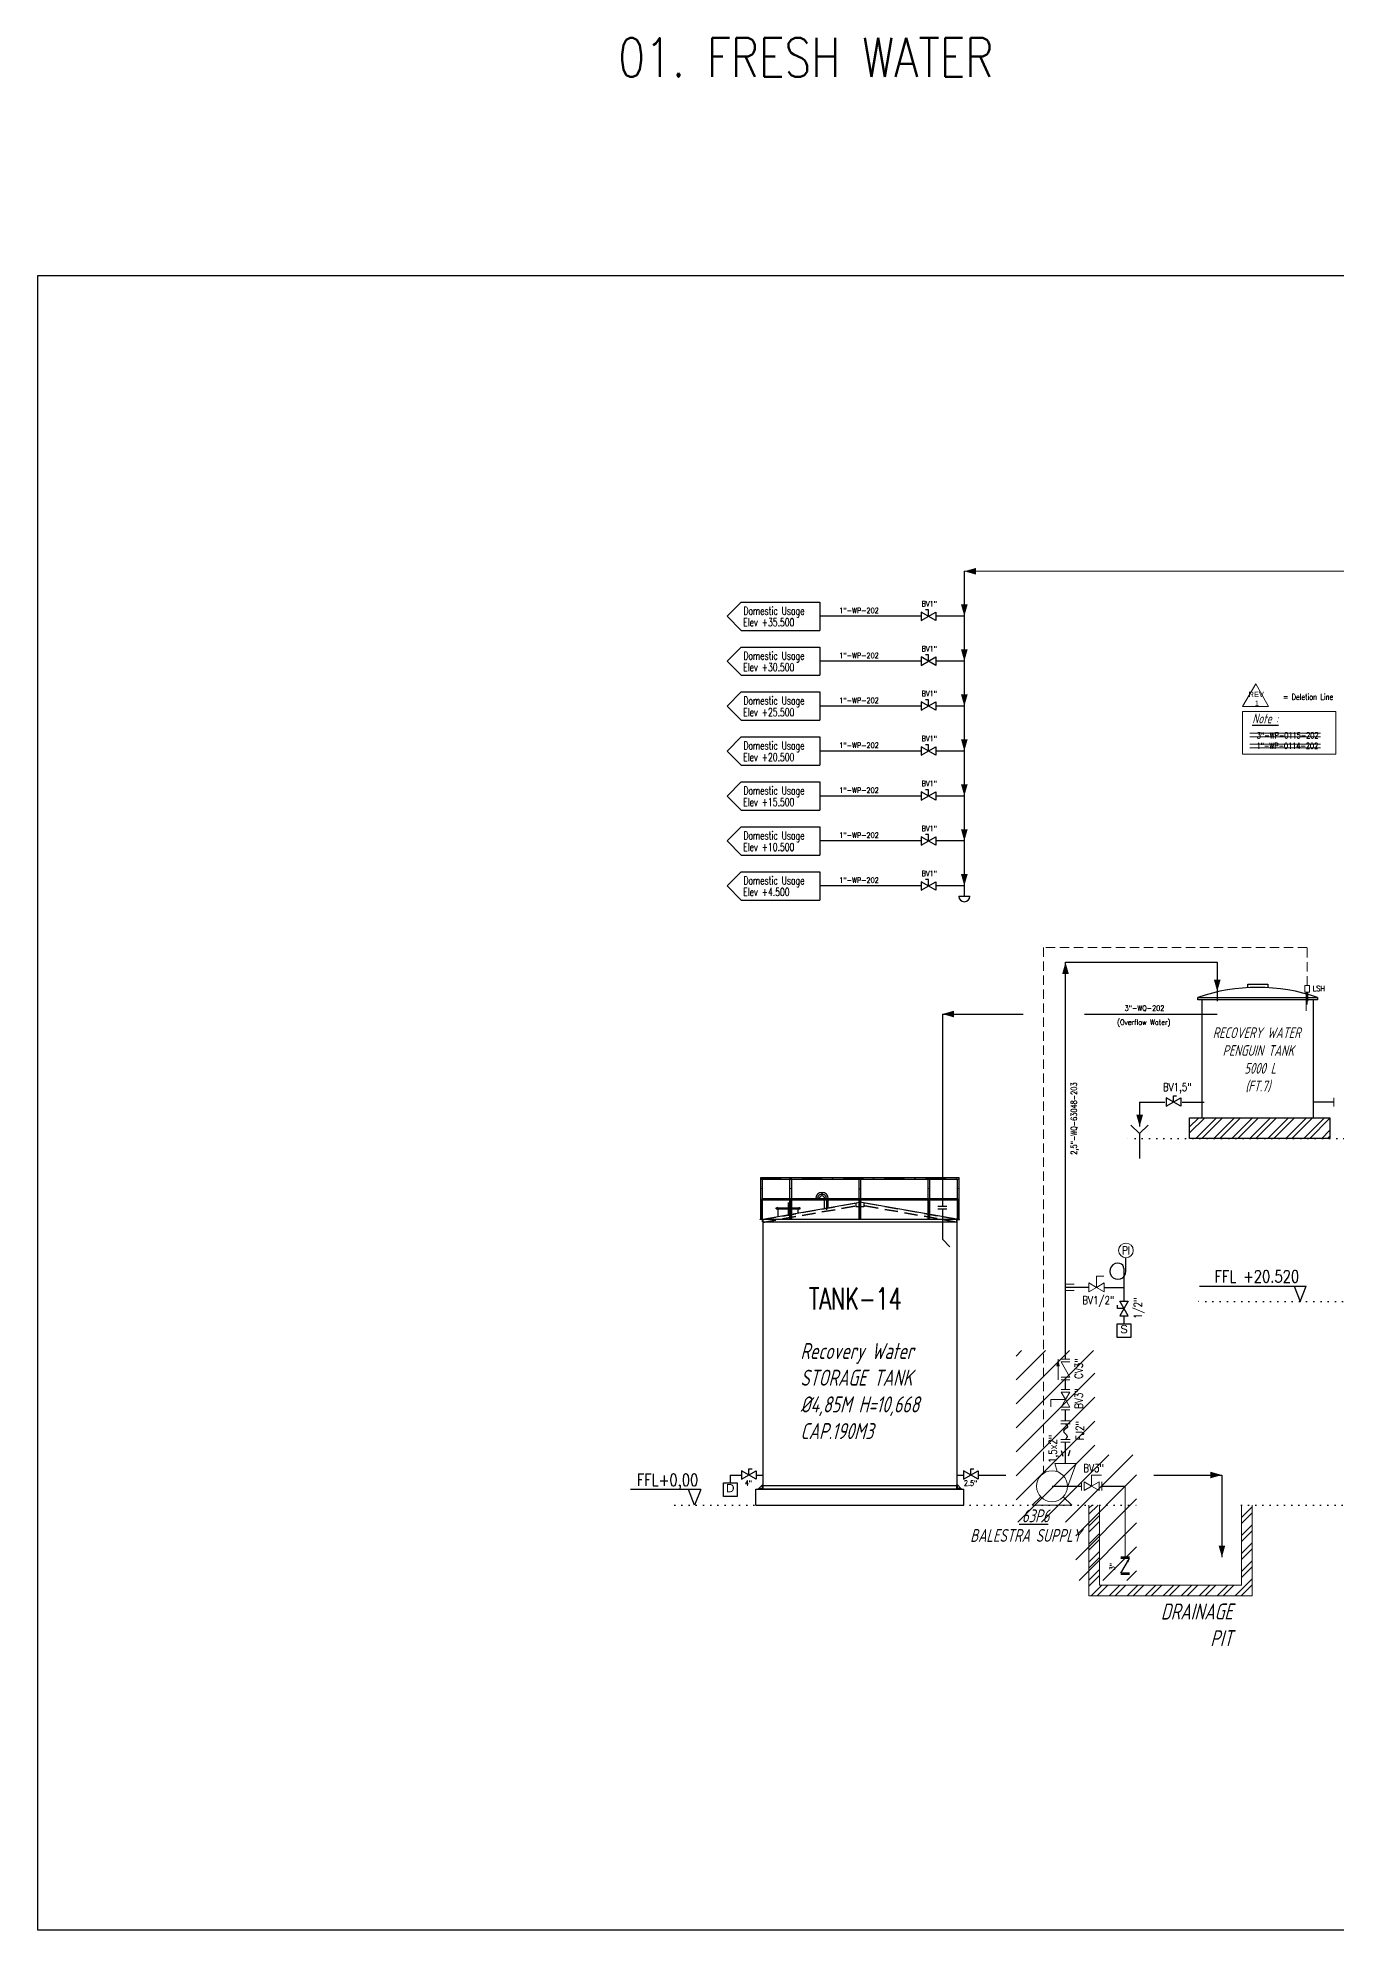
# Model space of a CAD drawing. Extents: x -29512 to 147477, y -5232 to 39709.
# Drawn here: x 137776.2 to 138019.5, y 8607.6 to 8962.2 of the extents above; entities that cross this region are included whole.
import ezdxf
from ezdxf.enums import TextEntityAlignment as Align

# ---------------------------------------------------------------- set-up
doc = ezdxf.new("R2010")
doc.units = 0
for name, pattern in [('CENTER', [2, 1.25, -0.25, 0.25, -0.25]), ('DASHDOT', [25.4, 12.7, -6.35, 0, -6.35]), ('DOTTED', [0.25, 0, -0.25]), ('HIDDEN', [0.375, 0.25, -0.125])]:
    doc.linetypes.add(name, pattern=pattern)
doc.layers.get('0').update_dxf_attribs({"linetype": 'CONTINUOUS'})
doc.layers.get('DEFPOINTS').update_dxf_attribs({"linetype": 'CONTINUOUS'})
for name, color, linetype in [('10', 7, 'CONTINUOUS'), ('DIMENSION', 3, 'CONTINUOUS'), ('HATCH', 4, 'CONTINUOUS'), ('NUVOLA', 6, 'CONTINUOUS'), ('PIPA', 6, 'CONTINUOUS'), ('RED', 1, 'CONTINUOUS'), ('S', 7, 'CONTINUOUS')]:
    doc.layers.add(name, color=color, linetype=linetype)
doc.layers.add('FITTING', color=7, linetype='CONTINUOUS', lineweight=13)
doc.layers.add('TAG', color=140, linetype='CONTINUOUS', lineweight=13)
doc.styles.add('A3', font='arial.ttf', dxfattribs={"height": 0.3})
doc.styles.add('C4', font='COMPLEX', dxfattribs={"height": 0.4})
doc.styles.add('ROMANS', font='romans')
doc.styles.add('Romans100', font='romans.shx', dxfattribs={"width": 0.8, "height": 200})
doc.styles.add('S', font='ITALIC', dxfattribs={"height": 6})
doc.styles.add('S25', font='SIMPLEX', dxfattribs={"width": 0.8, "height": 0.25})
doc.styles.add('S3', font='SIMPLEX', dxfattribs={"width": 0.9, "height": 0.3})
doc.styles.add('S35S', font='SIMPLEX', dxfattribs={"width": 0.5, "height": 0.35})
doc.styles.add('S3S', font='SIMPLEX', dxfattribs={"width": 0.7, "height": 0.3})
doc.styles.add('STYLE4', font='isocp.shx', dxfattribs={"width": 0.8, "oblique": 15, "height": 2})

# ---------------------------------------------------------------- blocks, each defined once
blk = doc.blocks.new('LOSAN', base_point=(47, 38))
for p, q in [((47, 38.7), (50.9, 38.7)), ((47, 37.3), (50.9, 37.3))]:
    blk.add_line(p, q)
at = {"layer": 'S'}
for tag, p, height, style, width in [('3', (47.1, 38.1), 0.35, 'S35S', 0.5), ('4', (47.1, 37.5), 0.35, 'S35S', 0.5), ('2', (47.1, 37.5), 0.3, 'S3', 0.9), ('1', (47.1, 38.1), 0.3, 'S3', 0.9)]:
    blk.add_attdef(tag, p, '', height=height, dxfattribs=dict(at, style=style, width=width))
blk = doc.blocks.new('PUMP')
at = {"layer": 'FITTING'}
for points in [[(298, -21), (468, 438), (53, 438), (101, 282)], [(-217, -206), (-383, -365), (383, -365), (217, -206)]]:
    blk.add_lwpolyline(points, dxfattribs=at)
blk.add_circle((0, 0), 299, dxfattribs=at)
blk = doc.blocks.new('PRESA', base_point=(1.75, 0.1))
for p, q in [((1.5, 0.1), (1.5, 0.6)), ((1.5, 0.6), (2, 0.6)), ((2, 0.1), (1.5, 0.1)), ((2, 0.6), (2, 0.1))]:
    blk.add_line(p, q)
at = {"style": 'S', "width": 1.2}
blk.add_attdef('1', text='', height=0.3, dxfattribs=at).set_placement((1.75, 0.2), align=Align.CENTER)

msp = doc.modelspace()

# ---------------------------------------------------------------- hatches: boundary and pattern name
at = {"layer": 'FITTING', "linetype": 'ByBlock', "lineweight": 5, "ltscale": 0.5}
h = msp.add_hatch(dxfattribs=at)
h.set_pattern_fill('ANSI32', color=252, scale=0.25, style=0)
h.set_pattern_definition([(45, (-3192.168, -369.1406), (-1.683798023, 1.683798023), []), (45, (-3191.0454, -369.1406), (-1.683798023, 1.683798023), [])])
h.paths.add_polyline_path([(138018.3025, 8755.9441), (137991.9934, 8755.9441), (137991.9934, 8759.8377), (138018.3025, 8759.8377)])
at = {"layer": 'FITTING', "linetype": 'ByBlock', "lineweight": 0, "ltscale": 0.5}
h = msp.add_hatch(dxfattribs=at)
h.set_pattern_fill('ANSI31', color=252, style=0)
h.set_pattern_definition([(45, (-408.133, 0), (-2.24506403, 2.24506403), [])])
h.paths.add_polyline_path([(137959.4847, 8716.223), (137959.4847, 8684.0546), (137970.6793, 8684.0546), (137970.6793, 8673.095), (137982.0848, 8673.095), (137982.0848, 8696.6656), (137974.2298, 8696.6656), (137974.2298, 8716.223)])
at = {"layer": 'FITTING', "linetype": 'ByBlock', "lineweight": 5, "ltscale": 0.5}
h = msp.add_hatch(dxfattribs=at)
h.set_pattern_fill('ANSI32', color=252, scale=0.25, style=0)
h.set_pattern_definition([(45, (-3150.1367, -325.8776), (-1.683798023, 1.683798023), []), (45, (-3149.0142, -325.8776), (-1.683798023, 1.683798023), [])])
h.paths.add_polyline_path([(138003.7182, 8670.2218), (138003.7182, 8687.2218), (138001.7182, 8687.2218), (138001.7182, 8672.2218), (137975.1614, 8672.2218), (137975.1614, 8687.2218), (137973.1614, 8687.2218), (137973.1614, 8670.2218)])

# ---------------------------------------------------------------- linework, layer by layer
at = {"color": 3}
for p, q in [((137949.7995, 8862.263), (137949.7995, 8801.3373)), ((137941.711, 8853.8381), (137922.7391, 8853.8381)), ((137949.7995, 8853.8381), (137944.4649, 8853.8381)), ((137941.711, 8845.4133), (137922.7391, 8845.4133)), ((137949.7995, 8845.4133), (137944.4649, 8845.4133)), ((137941.711, 8836.9885), (137922.7391, 8836.9885)), ((137949.7995, 8836.9885), (137944.4649, 8836.9885)), ((137941.711, 8828.5636), (137922.7391, 8828.5636)), ((137949.7995, 8828.5636), (137944.4649, 8828.5636)), ((137941.711, 8820.1388), (137922.7391, 8820.1388)), ((137949.7995, 8820.1388), (137944.4649, 8820.1388)), ((137941.711, 8811.7139), (137922.7391, 8811.7139)), ((137949.7995, 8811.7139), (137944.4649, 8811.7139)), ((137941.711, 8803.2891), (137922.7391, 8803.2891)), ((137949.7995, 8803.2891), (137944.4649, 8803.2891))]:
    msp.add_line(p, q, dxfattribs=at)
for p, q in [((137907.9841, 8856.4864), (137905.3649, 8853.8381)), ((137905.3649, 8853.8381), (137907.9841, 8851.1898)), ((137941.711, 8853.0513), (137944.4649, 8854.6249)), ((137944.4649, 8853.0513), (137941.711, 8854.6249)), ((137941.711, 8854.6249), (137941.711, 8853.0513)), ((137943.0879, 8855.0183), (137942.4978, 8855.0183)), ((137943.0879, 8853.8381), (137943.0879, 8855.0183)), ((137944.4649, 8854.6249), (137944.4649, 8853.0513)), ((137907.9841, 8848.0616), (137905.3649, 8845.4133)), ((137941.711, 8846.2001), (137941.711, 8844.6265)), ((137944.4649, 8844.6265), (137941.711, 8846.2001)), ((137941.711, 8844.6265), (137944.4649, 8846.2001)), ((137943.0879, 8846.5935), (137942.4978, 8846.5935)), ((137943.0879, 8845.4133), (137943.0879, 8846.5935)), ((137944.4649, 8846.2001), (137944.4649, 8844.6265)), ((137905.3649, 8845.4133), (137907.9841, 8842.765)), ((137907.9841, 8839.6368), (137905.3649, 8836.9885)), ((137905.3649, 8836.9885), (137907.9841, 8834.3401)), ((137941.711, 8837.7753), (137941.711, 8836.2016)), ((137944.4649, 8836.2016), (137941.711, 8837.7753)), ((137941.711, 8836.2016), (137944.4649, 8837.7753)), ((137943.0879, 8838.1687), (137942.4978, 8838.1687)), ((137943.0879, 8836.9885), (137943.0879, 8838.1687)), ((137944.4649, 8837.7753), (137944.4649, 8836.2016)), ((137907.9841, 8831.2119), (137905.3649, 8828.5636)), ((137905.3649, 8828.5636), (137907.9841, 8825.9153)), ((137941.711, 8829.3504), (137941.711, 8827.7768)), ((137944.4649, 8827.7768), (137941.711, 8829.3504)), ((137941.711, 8827.7768), (137944.4649, 8829.3504)), ((137943.0879, 8829.7438), (137942.4978, 8829.7438)), ((137943.0879, 8828.5636), (137943.0879, 8829.7438)), ((137944.4649, 8829.3504), (137944.4649, 8827.7768)), ((137907.9841, 8822.7871), (137905.3649, 8820.1388)), ((137943.0879, 8821.319), (137942.4978, 8821.319)), ((137943.0879, 8820.1388), (137943.0879, 8821.319)), ((137905.3649, 8820.1388), (137907.9841, 8817.4905)), ((137941.711, 8820.9256), (137941.711, 8819.352)), ((137944.4649, 8819.352), (137941.711, 8820.9256)), ((137941.711, 8819.352), (137944.4649, 8820.9256)), ((137944.4649, 8820.9256), (137944.4649, 8819.352)), ((137907.9841, 8814.3623), (137905.3649, 8811.7139)), ((137905.3649, 8811.7139), (137907.9841, 8809.0656)), ((137941.711, 8812.5008), (137941.711, 8810.9271)), ((137944.4649, 8810.9271), (137941.711, 8812.5008)), ((137941.711, 8810.9271), (137944.4649, 8812.5008)), ((137943.0879, 8812.8942), (137942.4978, 8812.8942)), ((137943.0879, 8811.7139), (137943.0879, 8812.8942)), ((137944.4649, 8812.5008), (137944.4649, 8810.9271)), ((137907.9841, 8805.9374), (137905.3649, 8803.2891)), ((137941.711, 8804.0759), (137941.711, 8802.5023)), ((137944.4649, 8802.5023), (137941.711, 8804.0759)), ((137941.711, 8802.5023), (137944.4649, 8804.0759)), ((137943.0879, 8804.4693), (137942.4978, 8804.4693)), ((137943.0879, 8803.2891), (137943.0879, 8804.4693)), ((137944.4649, 8804.0759), (137944.4649, 8802.5023)), ((137905.3649, 8803.2891), (137907.9841, 8800.6408)), ((137987.6159, 8763.5452), (137987.6159, 8761.9716)), ((137990.3698, 8761.9716), (137987.6159, 8763.5452)), ((137987.6159, 8761.9716), (137990.3698, 8763.5452)), ((137988.9928, 8763.9387), (137989.583, 8763.9387)), ((137988.9928, 8762.7584), (137988.9928, 8763.9387)), ((137990.3698, 8763.5452), (137990.3698, 8761.9716)), ((137978.5271, 8724.1045), (137978.5271, 8724.6946)), ((137979.7073, 8724.1045), (137978.5271, 8724.1045)), ((137978.9205, 8725.4814), (137980.4941, 8725.4814)), ((137980.4941, 8725.4814), (137978.9205, 8722.7276)), ((137980.4941, 8722.7276), (137978.9205, 8725.4814)), ((137978.9205, 8722.7276), (137980.4941, 8722.7276)), ((137908.0573, 8693.653), (137908.0573, 8692.0794)), ((137910.8111, 8692.0794), (137908.0573, 8693.653)), ((137908.0573, 8692.0794), (137910.8111, 8693.653)), ((137909.4342, 8694.0464), (137910.0243, 8694.0464)), ((137909.4342, 8692.8662), (137909.4342, 8694.0464)), ((137910.8111, 8693.653), (137910.8111, 8692.0794)), ((137949.6429, 8693.653), (137949.6429, 8692.0794)), ((137952.3967, 8692.0794), (137949.6429, 8693.653)), ((137949.6429, 8692.0794), (137952.3967, 8693.653)), ((137951.0198, 8694.0464), (137951.6099, 8694.0464)), ((137951.0198, 8692.8662), (137951.0198, 8694.0464)), ((137952.3967, 8693.653), (137952.3967, 8692.0794)), ((137905.9284, 8692.8662), (137908.0573, 8692.8662)), ((137905.9284, 8692.8662), (137905.9284, 8691.4091)), ((137910.8111, 8692.8662), (137912.0395, 8692.8662))]:
    msp.add_line(p, q)
at = {"color": 1, "lineweight": 20}
for p, q in [((138004.4241, 8841.1691), (138001.9311, 8836.9149)), ((138004.4241, 8841.1691), (138006.8328, 8836.9149)), ((138001.9311, 8836.9149), (138006.8328, 8836.9149))]:
    msp.add_line(p, q, dxfattribs=at)
at = {"color": 1, "lineweight": 5}
for p, q in [((138013.8383, 8783.3705), (138013.8383, 8779.8718)), ((138014.0229, 8783.3705), (138014.0229, 8781.0775)), ((138014.1989, 8783.3705), (138014.1989, 8781.6621))]:
    msp.add_line(p, q, dxfattribs=at)
at = {"color": 7}
for p, q in [((137946.5037, 8743.216), (137944.8551, 8743.216)), ((137946.5037, 8742.7213), (137944.8551, 8742.7213))]:
    msp.add_line(p, q, dxfattribs=at)
at = {"color": 7, "lineweight": 20}
for p, q in [((137974.582, 8728.0411), (137974.582, 8730.1109)), ((137975.9129, 8730.1109), (137974.582, 8730.1109)), ((137968.7577, 8706.993), (137966.0269, 8706.993)), ((137966.0269, 8705.662), (137966.0269, 8706.993)), ((137975.4994, 8692.8334), (137973.6546, 8692.8334)), ((137973.6546, 8690.7635), (137973.6546, 8692.8334))]:
    msp.add_line(p, q, dxfattribs=at)
at = {"color": 30, "lineweight": 20}
msp.add_line((137968.7577, 8714.5754), (137968.7577, 8714.5822), dxfattribs=at)
at = {"color": 1, "lineweight": 5}
msp.add_lwpolyline([(138014.5053, 8784.6294), (138013.6233, 8784.6294), (138013.6233, 8783.3705), (138014.5053, 8783.3705)], close=True, dxfattribs=at)
at = {"color": 7, "lineweight": 20}
msp.add_circle((137980.0892, 8734.9655), 1.3668, dxfattribs=at)
msp.add_spline([(137968.7577, 8702.4778), (137969.1525, 8701.9265), (137968.3909, 8701.1201), (137969.0575, 8700.1008), (137968.7577, 8699.5076)], degree=3)
at = {"layer": 'DIMENSION', "color": 0, "linetype": 'ByBlock', "ltscale": 0.5}
for p, q in [((137922.7391, 8856.4864), (137922.7391, 8851.1898)), ((137922.7391, 8848.0616), (137922.7391, 8842.765)), ((137922.7391, 8839.6368), (137922.7391, 8834.3401)), ((137922.7391, 8831.2119), (137922.7391, 8825.9153)), ((137922.7391, 8822.7871), (137922.7391, 8817.4905)), ((137922.7391, 8814.3623), (137922.7391, 8809.0656)), ((137922.7391, 8805.9374), (137922.7391, 8800.6408)), ((137948.7807, 8801.3373), (137950.8183, 8801.3373)), ((137979.7073, 8728.0411), (137979.7073, 8725.4814)), ((137979.7073, 8722.7276), (137979.7073, 8721.206)), ((137968.7577, 8702.9924), (137968.7577, 8704.7828))]:
    msp.add_line(p, q, dxfattribs=at)
at = {"layer": 'DIMENSION', "color": 4, "linetype": 'HIDDEN', "lineweight": 13, "ltscale": 7}
for p, q in [((137964.668, 8791.7264), (137964.668, 8693.2128)), ((138014.0643, 8791.7264), (137964.668, 8791.7264)), ((138014.0643, 8784.6294), (138014.0643, 8791.7264))]:
    msp.add_line(p, q, dxfattribs=at)
at = {"layer": 'DIMENSION', "color": 1, "linetype": 'ByBlock', "ltscale": 0.5}
for p, q in [((137968.7577, 8714.5822), (137968.7577, 8788.9745)), ((137968.7577, 8788.9745), (137997.1962, 8788.9745)), ((137997.1962, 8788.9745), (137997.1962, 8781.678)), ((137945.6794, 8779.2662), (137960.802, 8779.2662)), ((137945.6794, 8779.2662), (137945.6794, 8743.216)), ((137972.3242, 8779.2662), (137997.1962, 8779.2662)), ((137982.6567, 8762.7584), (137982.6567, 8758.1873)), ((137982.6567, 8762.7584), (137987.3855, 8762.7584)), ((137990.6002, 8762.7584), (137994.7291, 8762.7584)), ((138019.046, 8762.7584), (138015.2321, 8762.7584)), ((137982.6329, 8756.8561), (137982.6329, 8752.213)), ((137968.7577, 8708.9153), (137968.7577, 8710.7307)), ((137968.7577, 8702.9924), (137968.7577, 8705.0706)), ((137968.7577, 8695.0194), (137968.7577, 8698.9931)), ((137966.2301, 8690.7635), (137971.7322, 8690.7635)), ((137975.5769, 8690.7635), (137979.942, 8690.7635))]:
    msp.add_line(p, q, dxfattribs=at)
at = {"layer": 'DIMENSION', "color": 0, "linetype": 'DOTTED', "ltscale": 5}
for p, q in [((138232.8988, 8755.9441), (137980.4439, 8755.9441)), ((138066.5977, 8725.3646), (137993.4894, 8725.3646)), ((137895.5224, 8687.2218), (137983.0799, 8687.2218)), ((138001.7182, 8687.2218), (138160.5315, 8687.2218))]:
    msp.add_line(p, q, dxfattribs=at)
at = {"layer": 'DIMENSION', "color": 2}
for p, q in [((137911.6383, 8748.6446), (137948.8158, 8748.6446)), ((137911.6383, 8740.8221), (137911.6383, 8748.6446)), ((137911.6383, 8748.3221), (137948.8158, 8748.3221)), ((137911.9533, 8740.8221), (137911.9533, 8748.3221)), ((137917.1273, 8740.8221), (137917.1273, 8748.6446)), ((137917.4423, 8740.8221), (137917.4423, 8748.3221)), ((137930.0695, 8740.8221), (137930.0695, 8748.6446)), ((137930.3845, 8740.8221), (137930.3845, 8748.3221)), ((137943.0117, 8740.8221), (137943.0117, 8748.3221)), ((137943.3267, 8740.8221), (137943.3267, 8748.6446)), ((137948.5008, 8740.8221), (137948.5008, 8748.3221)), ((137948.8158, 8740.8221), (137948.8158, 8748.6446)), ((137911.9533, 8744.6771), (137948.5008, 8744.6771)), ((137911.9533, 8744.4671), (137948.5008, 8744.4671))]:
    msp.add_line(p, q, dxfattribs=at)
at = {"layer": 'DIMENSION', "color": 2, "linetype": 'DASHDOT', "ltscale": 0.3}
for p, q in [((137911.6383, 8748.506), (137948.8158, 8748.506)), ((137911.7958, 8740.8221), (137911.7958, 8748.3221)), ((137917.2848, 8740.8221), (137917.2848, 8748.3221)), ((137930.227, 8740.8221), (137930.227, 8748.6446)), ((137943.1692, 8740.8221), (137943.1692, 8748.3221)), ((137948.6583, 8740.8221), (137948.6583, 8748.3221)), ((137911.9533, 8744.5721), (137948.5008, 8744.5721))]:
    msp.add_line(p, q, dxfattribs=at)
at = {"layer": 'DIMENSION', "color": 7}
for p, q in [((137912.0395, 8740.8221), (137930.227, 8744.029)), ((137948.4145, 8740.8221), (137930.227, 8744.029)), ((137914.5346, 8742.7658), (137914.5346, 8742.9458)), ((137914.5346, 8742.9458), (137919.0346, 8742.9458)), ((137914.5346, 8742.8558), (137919.0346, 8742.8558)), ((137914.5346, 8742.7658), (137919.0346, 8742.7658)), ((137914.9096, 8741.3546), (137914.9096, 8742.7658)), ((137918.6596, 8742.0158), (137918.6596, 8742.7658)), ((137919.0346, 8742.7658), (137919.0346, 8742.9458)), ((137949.727, 8687.2218), (137949.727, 8690.2218)), ((137910.727, 8687.2218), (137949.727, 8687.2218))]:
    msp.add_line(p, q, dxfattribs=at)
at = {"layer": 'DIMENSION', "color": 7, "linetype": 'HIDDEN', "ltscale": 10}
for p, q in [((137912.0395, 8740.7611), (137929.477, 8743.8358)), ((137912.0395, 8740.2737), (137929.477, 8743.3484)), ((137912.0395, 8740.2128), (137929.477, 8743.2875)), ((137948.4145, 8740.7611), (137930.977, 8743.8358)), ((137948.4145, 8740.2737), (137930.977, 8743.3484)), ((137948.4145, 8740.2128), (137930.977, 8743.2875))]:
    msp.add_line(p, q, dxfattribs=at)
at = {"layer": 'DIMENSION', "color": 1, "linetype": 'CENTER', "ltscale": 2}
msp.add_line((137916.7846, 8743.9327), (137916.7846, 8741.0964), dxfattribs=at)
at = {"layer": 'DIMENSION', "color": 7, "linetype": 'ByBlock', "ltscale": 5}
for p, q in [((137922.6325, 8744.6833), (137921.9725, 8744.6833)), ((137923.1275, 8745.1783), (137923.1275, 8745.8383)), ((137923.6188, 8742.8902), (137923.6188, 8744.6833)), ((137923.9525, 8744.6833), (137923.6188, 8744.6833)), ((137923.6225, 8744.6833), (137924.2825, 8744.6833)), ((137924.2863, 8743.0079), (137924.2863, 8744.6833))]:
    msp.add_line(p, q, dxfattribs=at)
at = {"layer": 'DIMENSION', "color": 1, "linetype": 'CENTER', "ltscale": 10}
msp.add_line((137923.9525, 8744.6833), (137923.9525, 8742.5684), dxfattribs=at)
at = {"layer": 'DIMENSION', "color": 9, "linetype": 'CENTER', "ltscale": 10}
for p, q in [((137929.477, 8743.8968), (137929.477, 8743.1468)), ((137930.977, 8743.8968), (137930.977, 8743.1468)), ((137930.977, 8743.1468), (137929.477, 8743.1468))]:
    msp.add_line(p, q, dxfattribs=at)
at = {"layer": 'DIMENSION', "color": 6}
for p, q in [((137912.0395, 8740.8221), (137911.552, 8740.8221)), ((137911.552, 8740.7733), (137911.552, 8740.8221)), ((137911.552, 8740.7733), (137911.552, 8740.8221)), ((137911.9908, 8740.7733), (137911.552, 8740.7733)), ((137911.9908, 8740.3346), (137911.9908, 8740.7733)), ((137912.0395, 8740.3346), (137911.9908, 8740.3346)), ((137912.0395, 8740.3346), (137912.0395, 8740.8221)), ((137912.0395, 8740.3346), (137948.4145, 8740.3346)), ((137948.4145, 8740.8221), (137948.902, 8740.8221)), ((137948.4145, 8740.3346), (137948.4145, 8740.8221)), ((137948.4145, 8740.3346), (137948.4633, 8740.3346)), ((137948.4633, 8740.3346), (137948.4633, 8740.7733)), ((137948.4633, 8740.7733), (137948.902, 8740.7733)), ((137948.902, 8740.7733), (137948.902, 8740.8221)), ((137948.902, 8740.7733), (137948.902, 8740.8221)), ((137911.9645, 8691.0318), (137911.2895, 8690.3568)), ((137911.2895, 8690.2818), (137911.2895, 8690.3568)), ((137911.2895, 8690.3568), (137911.9645, 8690.3568)), ((137911.2895, 8690.2818), (137912.0395, 8690.2818)), ((137911.9645, 8691.0318), (137912.0395, 8691.0318)), ((137911.9645, 8690.3568), (137911.9645, 8691.0318)), ((137911.9645, 8691.0318), (137912.0395, 8691.0318)), ((137912.0395, 8690.2818), (137912.0395, 8691.0318)), ((137912.0395, 8690.8818), (137948.4145, 8690.8818)), ((137948.4145, 8690.2818), (137948.4145, 8691.0318)), ((137948.4895, 8691.0318), (137948.4145, 8691.0318)), ((137948.4895, 8691.0318), (137948.4145, 8691.0318)), ((137949.1645, 8690.2818), (137948.4145, 8690.2818)), ((137948.4895, 8690.3568), (137948.4895, 8691.0318)), ((137948.4895, 8691.0318), (137949.1645, 8690.3568)), ((137949.1645, 8690.3568), (137948.4895, 8690.3568)), ((137949.1645, 8690.2818), (137949.1645, 8690.3568))]:
    msp.add_line(p, q, dxfattribs=at)
at = {"layer": 'DIMENSION'}
for p, q in [((137912.0395, 8740.8221), (137912.0395, 8690.2818)), ((137912.0395, 8740.8221), (137948.4145, 8740.8221)), ((137948.4145, 8740.8221), (137948.4145, 8690.2818)), ((137910.727, 8690.2218), (137949.727, 8690.2218))]:
    msp.add_line(p, q, dxfattribs=at)
at = {"layer": 'DIMENSION', "color": 1}
for p, q in [((137914.7319, 8743.047), (137914.7319, 8742.6524)), ((137918.8373, 8743.047), (137918.8373, 8742.6524)), ((137960.0531, 8683.623), (137965.4999, 8683.623))]:
    msp.add_line(p, q, dxfattribs=at)
at = {"layer": 'DIMENSION', "color": 0, "linetype": 'Continuous', "ltscale": 0.5}
for p, q in [((137945.6794, 8742.7213), (137945.6794, 8737.0547)), ((137945.6794, 8737.0547), (137947.089, 8735.645))]:
    msp.add_line(p, q, dxfattribs=at)
at = {"layer": 'DIMENSION', "color": 6, "linetype": 'ByBlock', "ltscale": 0.5}
for p, q in [((137993.8763, 8728.2707), (138013.8679, 8728.2707)), ((138011.5949, 8728.2707), (138012.7314, 8725.3646)), ((138012.7314, 8725.3646), (138013.8679, 8728.2707)), ((137900.3958, 8690.128), (137887.2558, 8690.128)), ((137899.2593, 8687.2218), (137898.1228, 8690.128)), ((137900.3958, 8690.128), (137899.2593, 8687.2218)), ((137980.7288, 8677.4471), (137979.1552, 8677.4471)), ((137980.7288, 8674.2323), (137979.1552, 8674.2323))]:
    msp.add_line(p, q, dxfattribs=at)
at = {"layer": 'DIMENSION', "color": 7, "linetype": 'DASHDOT'}
msp.add_line((137910.727, 8687.2218), (137910.727, 8690.2218), dxfattribs=at)
at = {"layer": 'DIMENSION', "color": 3, "linetype": 'Continuous', "ltscale": 0.5}
for p, q in [((137948.4145, 8692.8662), (137949.6429, 8692.8662)), ((137952.3967, 8692.8662), (137957.5499, 8692.8662)), ((137985.3069, 8692.8662), (137998.077, 8692.8662)), ((137998.077, 8692.8662), (137998.077, 8677.4471))]:
    msp.add_line(p, q, dxfattribs=at)
at = {"layer": 'DIMENSION', "color": 6, "linetype": 'ByBlock', "ltscale": 0.5}
msp.add_lwpolyline([(138331.6955, 8607.5529), (137776.1705, 8607.5529), (137776.1705, 8917.7329), (138331.6955, 8917.7329)], close=True, dxfattribs=at)
at = {"layer": 'DIMENSION', "color": 30, "linetype": 'ByBlock', "ltscale": 0.5}
for points in [[(137993.553, 8782.3959), (138016.0162, 8782.3959), (138016.0162, 8781.936), (137993.553, 8781.936)], [(138015.2321, 8781.936), (137994.3371, 8781.936), (137994.3371, 8759.8377), (138015.2321, 8759.8377)]]:
    msp.add_lwpolyline(points, close=True, dxfattribs=at)
msp.add_lwpolyline([(138002.9031, 8784.2005), (138002.9031, 8784.8915), (138006.6661, 8784.8915), (138006.6661, 8784.2005)], dxfattribs=at)
at = {"layer": 'DIMENSION', "color": 1, "linetype": 'ByBlock', "ltscale": 0.5, "flags": 128}
msp.add_lwpolyline([(137981.0244, 8758.4646), (137982.6329, 8756.8561), (137984.2414, 8758.4646)], dxfattribs=at)
at = {"layer": 'DIMENSION', "color": 0, "linetype": 'ByBlock', "ltscale": 0.5}
msp.add_lwpolyline([(138018.3025, 8755.9441), (137991.9934, 8755.9441), (137991.9934, 8759.8377), (138018.3025, 8759.8377)], close=True, dxfattribs=at)
at = {"layer": 'DIMENSION', "color": 7}
msp.add_lwpolyline([(137911.102, 8690.2218), (137911.102, 8690.2818), (137949.352, 8690.2818), (137949.352, 8690.2218)], close=True, dxfattribs=at)
at = {"layer": 'DIMENSION', "color": 0, "linetype": 'ByBlock', "ltscale": 0.5}
msp.add_arc((137949.7995, 8801.3373), 1.0188, 180, 0, dxfattribs=at)
at = {"layer": 'DIMENSION', "color": 30, "linetype": 'ByBlock', "ltscale": 0.5}
msp.add_arc((138004.7846, 8749.3257), 34.9255, 71.240985, 108.759015, dxfattribs=at)
at = {"layer": 'DIMENSION', "color": 7, "linetype": 'ByBlock', "ltscale": 5}
for radius in [1.155, 0.495]:
    msp.add_arc((137923.1275, 8744.6833), radius, 0, 180, dxfattribs=at)
at = {"layer": 'DIMENSION', "color": 1, "linetype": 'CENTER', "ltscale": 10}
msp.add_arc((137923.1275, 8744.6833), 0.825, 0, 180, dxfattribs=at)
at = {"layer": 'DIMENSION', "color": 3, "linetype": 'Continuous', "ltscale": 0.5}
for points in [[(137949.7995, 8862.263), (137952.0026, 8861.6335), (137952.0026, 8862.8924)], [(137998.077, 8692.8662), (137995.8739, 8693.4956), (137995.8739, 8692.2367)]]:
    msp.add_solid(points, dxfattribs=at)
at = {"layer": 'DIMENSION', "color": 1, "linetype": 'ByBlock', "ltscale": 0.5}
for points in [[(137968.7577, 8788.9745), (137969.3872, 8786.7714), (137968.1283, 8786.7714)], [(137997.1962, 8783.5004), (137996.5668, 8785.7034), (137997.8257, 8785.7034)], [(137945.6794, 8779.2662), (137947.8824, 8779.8957), (137947.8824, 8778.6368)], [(137982.6567, 8758.1873), (137982.0272, 8760.3904), (137983.2861, 8760.3904)], [(137982.6567, 8758.1873), (137982.0272, 8760.3904), (137983.2861, 8760.3904)]]:
    msp.add_solid(points, dxfattribs=at)
at = {"layer": 'FITTING', "color": 3, "linetype": 'ByBlock', "ltscale": 0.5}
msp.add_line((138087.8657, 8862.263), (137949.7995, 8862.263), dxfattribs=at)
at = {"layer": 'FITTING', "color": 1, "linetype": 'ByBlock', "ltscale": 0.5}
for p, q in [((138003.3213, 8831.9036), (138016.5702, 8831.9036)), ((138003.3213, 8831.221), (138016.5702, 8831.221)), ((138003.3213, 8829.8722), (138016.5702, 8829.8722)), ((138003.3213, 8829.1896), (138016.5702, 8829.1896)), ((137979.942, 8690.7635), (137979.942, 8677.4471))]:
    msp.add_line(p, q, dxfattribs=at)
at = {"layer": 'FITTING', "lineweight": 20}
for p, q in [((138019.046, 8761.9341), (138019.046, 8763.5827)), ((137968.7577, 8728.6333), (137970.4063, 8728.6333)), ((137968.7577, 8728.6333), (137970.4063, 8728.6333)), ((137968.7577, 8727.4489), (137970.4063, 8727.4489)), ((137968.7577, 8727.4489), (137970.4063, 8727.4489)), ((137967.3582, 8714.575), (137967.3582, 8710.7307)), ((137969.582, 8714.5754), (137967.9334, 8714.5754)), ((137969.582, 8710.7307), (137967.9334, 8710.7307)), ((137969.582, 8710.7307), (137967.9334, 8710.7307)), ((137967.9334, 8708.9153), (137969.582, 8708.9153)), ((137967.9334, 8705.0706), (137969.582, 8705.0706)), ((137971.7322, 8689.9392), (137971.7322, 8691.5878)), ((137975.5769, 8689.9392), (137975.5769, 8691.5878))]:
    msp.add_line(p, q, dxfattribs=at)
at = {"layer": 'FITTING'}
for p, q in [((137969.6152, 8702.9924), (137967.9003, 8702.9924)), ((137969.6152, 8702.4778), (137967.9003, 8702.4778)), ((137969.6152, 8699.5076), (137967.9003, 8699.5076)), ((137969.6152, 8698.9931), (137967.9003, 8698.9931))]:
    msp.add_line(p, q, dxfattribs=at)
at = {"layer": 'FITTING', "linetype": 'ByBlock', "ltscale": 0.5}
for p, q in [((137973.1614, 8687.2218), (137973.1614, 8670.2218)), ((137975.1614, 8687.2218), (137975.1614, 8672.2218)), ((138001.7182, 8672.2218), (138001.7182, 8687.2218)), ((138003.7182, 8670.2218), (138003.7182, 8687.2218)), ((137973.1614, 8670.2218), (138003.7182, 8670.2218)), ((137975.1614, 8672.2218), (138001.7182, 8672.2218))]:
    msp.add_line(p, q, dxfattribs=at)
msp.add_lwpolyline([(138001.9619, 8835.9616), (138019.4219, 8835.9616), (138019.4219, 8827.9587), (138001.9619, 8827.9587)], close=True, dxfattribs=at)
at = {"layer": 'FITTING', "lineweight": 20}
for points in [[(137974.582, 8728.0411), (137973.1543, 8727.2168), (137973.1543, 8728.8654)], [(137974.582, 8728.0411), (137976.0097, 8727.2168), (137976.0097, 8728.8654)], [(137968.7577, 8706.993), (137967.9334, 8708.4207), (137969.582, 8708.4207)], [(137968.7577, 8706.993), (137967.9334, 8705.5652), (137969.582, 8705.5652)], [(137973.6546, 8690.7635), (137972.2269, 8689.9392), (137972.2269, 8691.5878)], [(137973.6546, 8690.7635), (137975.0823, 8689.9392), (137975.0823, 8691.5878)]]:
    msp.add_lwpolyline(points, close=True, dxfattribs=at)
msp.add_lwpolyline([(137967.9334, 8714.0808), (137969.582, 8714.0808), (137967.9334, 8714.0808), (137969.582, 8711.2253), (137967.9334, 8711.2253)], dxfattribs=at)
msp.add_solid([(137967.6954, 8713.2289), (137967.3582, 8714.575), (137967.0219, 8713.2288)], dxfattribs=at)
at = {"layer": 'FITTING', "color": 3, "linetype": 'ByBlock', "ltscale": 0.5}
msp.add_solid([(137998.077, 8677.4471), (137997.4475, 8679.6502), (137998.7064, 8679.6502)], dxfattribs=at)
at = {"layer": 'HATCH', "color": 7}
for p, q in [((137980.0892, 8731.0655), (137980.0892, 8733.5987)), ((137979.7073, 8731.5619), (137979.7073, 8728.0411)), ((137973.1543, 8728.0411), (137968.7577, 8728.0411)), ((137973.1543, 8728.0411), (137968.7577, 8728.0411)), ((137976.0097, 8728.0411), (137979.7073, 8728.0411))]:
    msp.add_line(p, q, dxfattribs=at)
for centre, radius, start, end in [((137978.5757, 8731.0655), 1.5135, 75.15061, 0), ((137978.7073, 8731.5619), 1, 0, 75.15061)]:
    msp.add_arc(centre, radius, start, end, dxfattribs=at)
at = {"layer": 'RED', "color": 3}
for points in [[(137949.7995, 8853.8381), (137949.1701, 8856.0412), (137950.4289, 8856.0412)], [(137949.7995, 8845.4133), (137949.1701, 8847.6164), (137950.4289, 8847.6164)], [(137949.7995, 8836.9885), (137949.1701, 8839.1915), (137950.4289, 8839.1915)], [(137949.7995, 8828.5636), (137949.1701, 8830.7667), (137950.4289, 8830.7667)], [(137949.7995, 8820.1388), (137949.1701, 8822.3418), (137950.4289, 8822.3418)], [(137949.7995, 8811.7139), (137949.1701, 8813.917), (137950.4289, 8813.917)], [(137949.7995, 8803.2891), (137949.1701, 8805.4922), (137950.4289, 8805.4922)]]:
    msp.add_solid(points, dxfattribs=at)
at = {"layer": 'S'}
for p, q in [((137967.9709, 8697.4734), (137968.2856, 8696.3719)), ((137969.5445, 8697.4734), (137969.2298, 8696.3719)), ((137979.1552, 8674.4628), (137980.7288, 8677.2167)), ((137980.7288, 8677.2167), (137979.1552, 8677.2167)), ((137980.7288, 8674.4628), (137979.1552, 8674.4628))]:
    msp.add_line(p, q, dxfattribs=at)
msp.add_solid([(137980.7288, 8677.2167), (137980.5987, 8676.5036), (137980.1732, 8676.7502)], dxfattribs=at)

# ---------------------------------------------------------------- block references
ref = msp.add_blockref('LOSAN', (137907.9841, 8853.8381), dxfattribs=dict(xscale=3.783312564773951, yscale=3.783312564744847, zscale=3.783312564745332))
ref.add_attrib('1', 'Domestic Usage', (137908.4021, 8854.1143), dxfattribs={"layer": 'S', "height": 1.5, "style": 'S3S', "width": 0.7})
ref.add_attrib('2', 'Elev +35.500', (137908.3625, 8851.9465), dxfattribs={"layer": 'S', "height": 1.5, "style": 'S3', "width": 0.7})
ref = msp.add_blockref('LOSAN', (137907.9841, 8845.4133), dxfattribs=dict(xscale=3.783312564773951, yscale=3.783312564744847, zscale=3.783312564745332))
ref.add_attrib('1', 'Domestic Usage', (137908.4021, 8845.6895), dxfattribs={"layer": 'S', "height": 1.5, "style": 'S3S', "width": 0.7})
ref.add_attrib('2', 'Elev +30.500', (137908.3625, 8843.5216), dxfattribs={"layer": 'S', "height": 1.5, "style": 'S3', "width": 0.7})
ref = msp.add_blockref('LOSAN', (137907.9841, 8836.9885), dxfattribs=dict(xscale=3.783312564773951, yscale=3.783312564744847, zscale=3.783312564745332))
ref.add_attrib('1', 'Domestic Usage', (137908.4021, 8837.2646), dxfattribs={"layer": 'S', "height": 1.5, "style": 'S3S', "width": 0.7})
ref.add_attrib('2', 'Elev +25.500', (137908.3625, 8835.0968), dxfattribs={"layer": 'S', "height": 1.5, "style": 'S3', "width": 0.7})
ref = msp.add_blockref('LOSAN', (137907.9841, 8828.5636), dxfattribs=dict(xscale=3.783312564773951, yscale=3.783312564744847, zscale=3.783312564745332))
ref.add_attrib('1', 'Domestic Usage', (137908.4021, 8828.8398), dxfattribs={"layer": 'S', "height": 1.5, "style": 'S3S', "width": 0.7})
ref.add_attrib('2', 'Elev +20.500', (137908.3625, 8826.672), dxfattribs={"layer": 'S', "height": 1.5, "style": 'S3', "width": 0.7})
ref = msp.add_blockref('LOSAN', (137907.9841, 8820.1388), dxfattribs=dict(xscale=3.783312564773951, yscale=3.783312564744847, zscale=3.783312564745332))
ref.add_attrib('1', 'Domestic Usage', (137908.4021, 8820.415), dxfattribs={"layer": 'S', "height": 1.5, "style": 'S3S', "width": 0.7})
ref.add_attrib('2', 'Elev +15.500', (137908.3625, 8818.2471), dxfattribs={"layer": 'S', "height": 1.5, "style": 'S3', "width": 0.7})
ref = msp.add_blockref('LOSAN', (137907.9841, 8811.7139), dxfattribs=dict(xscale=3.783312564773951, yscale=3.783312564744847, zscale=3.783312564745332))
ref.add_attrib('1', 'Domestic Usage', (137908.4021, 8811.9901), dxfattribs={"layer": 'S', "height": 1.5, "style": 'S3S', "width": 0.7})
ref.add_attrib('2', 'Elev +10.500', (137908.3625, 8809.8223), dxfattribs={"layer": 'S', "height": 1.5, "style": 'S3', "width": 0.7})
ref = msp.add_blockref('LOSAN', (137907.9841, 8803.2891), dxfattribs=dict(xscale=3.783312564773951, yscale=3.783312564744847, zscale=3.783312564745332))
ref.add_attrib('1', 'Domestic Usage', (137908.4021, 8803.5653), dxfattribs={"layer": 'S', "height": 1.5, "style": 'S3S', "width": 0.7})
ref.add_attrib('2', 'Elev +4.500', (137908.3625, 8801.3975), dxfattribs={"layer": 'S', "height": 1.5, "style": 'S3', "width": 0.7})
ref = msp.add_blockref('PRESA', (137979.7073, 8718.6246), dxfattribs=dict(xscale=5.162921724282863, yscale=5.162921724311057, zscale=5.162921724311135))
ref.add_attrib('1', 'S', dxfattribs={"height": 1.5489, "style": 'A3'}).set_placement((137979.7197, 8719.4301), align=Align.CENTER)
ref = msp.add_blockref('PRESA', (137905.9284, 8688.8276), dxfattribs=dict(xscale=5.162921723796899, yscale=5.162921723825093, zscale=5.162921723825171))
ref.add_attrib('1', 'D', dxfattribs={"height": 1.5489, "style": 'A3'}).set_placement((137905.9407, 8689.6331), align=Align.CENTER)
at = {"layer": 'PIPA', "color": 0, "xscale": 0.009711950311611872, "yscale": 0.00971195030342642, "zscale": 0.009711950305763044}
msp.add_blockref('PUMP', (137966.2301, 8690.7635), dxfattribs=at)

# ---------------------------------------------------------------- texts
at = {"color": 1, "lineweight": 25, "insert": (138001.3946, 8839.6922), "char_height": 1, "width": 6.090532, "attachment_point": 1, "style": 'C4'}
msp.add_mtext('\\pi1.6698;{\\f@Arial Unicode MS|b0|i0|c0|p34;REV\\P\\pi2.8608;1}', dxfattribs=at)
at = {"layer": '10', "style": 'ROMANS', "width": 0.85}
for s, height, p in [('1"-WP-202', 0.99916, (137926.3564, 8854.4132)), ('1"-WP-202', 0.99916, (137926.3564, 8845.9884)), ('1"-WP-202', 0.99916, (137926.3564, 8837.5635)), ('1"-WP-202', 0.99916, (137926.3564, 8829.1387)), ('1"-WP-202', 0.99916, (137926.3564, 8820.7138)), ('1"-WP-202', 0.99916, (137926.3564, 8812.289)), ('1"-WP-202', 0.99916, (137926.3564, 8803.8642)), ('3"-WQ-202', 0.99916, (137979.8367, 8779.8764)), ('(Overflow Water)', 0.999159, (137978.4397, 8777.2287))]:
    msp.add_text(s, height=height, dxfattribs=at).set_placement(p)
at = {"layer": 'DEFPOINTS', "color": 2, "insert": (137920.0938, 8958.5864), "char_height": 7.323919, "width": 141.14178, "attachment_point": 5, "style": 'Romans100'}
msp.add_mtext('{\\A1;01. FRESH WATER}', dxfattribs=at)
at = {"layer": 'DIMENSION', "color": 1, "style": 'STYLE4'}
for s, insert, char_height, attachment_point in [('\\pi-2.4246;{\\L\\C0;Note :\\l }', (138006.1936, 8835.5575), 1.8, 1), ('\\pi-8.8012;RECOVERY WATER\\P\\pi-6.9612;PENGUIN TANK \\P\\pi-2.88;5000 L\\P\\pi-2.6941;(FT.7)', (138005.1628, 8776.764), 2, 1), ('63P6}', (137965.7303, 8686.4061), 2.4, 3), ('BALESTRA SUPPLY}', (137971.6742, 8682.7372), 2.4, 3)]:
    msp.add_mtext(s, dxfattribs=dict(at, insert=insert, char_height=char_height, attachment_point=attachment_point))
at = {"layer": 'DIMENSION', "color": 6, "insert": (137919.0797, 8717.6025), "char_height": 3, "attachment_point": 1, "style": 'STYLE4'}
msp.add_mtext('Recovery Water\\PSTORAGE TANK\\P%%C4,85M H=10,668\\PCAP.190M3', dxfattribs=at)
at = {"layer": 'DIMENSION', "color": 1, "insert": (138000.062, 8668.7776), "char_height": 3, "width": 23.861701, "attachment_point": 3, "style": 'STYLE4'}
msp.add_mtext('DRAINAGE\\PPIT', dxfattribs=at)
at = {"layer": 'NUVOLA', "color": 0, "insert": (137920.6818, 8727.93), "char_height": 4.0488, "width": 67.176023, "attachment_point": 1, "style": 'S3S'}
msp.add_mtext('TANK-14', dxfattribs=at)
at = {"layer": 'S', "style": 'S25', "width": 0.8}
for s, p in [('BV1"', (137944.6518, 8855.6773)), ('BV1"', (137944.6518, 8847.2525)), ('BV1"', (137944.6518, 8838.8276)), ('BV1"', (137944.6518, 8830.4028)), ('BV1"', (137944.6518, 8821.978)), ('BV1"', (137944.6518, 8813.5531)), ('BV1"', (137944.6518, 8805.1283)), ('4"', (137910.0184, 8690.8587)), ('2.5"', (137952.2384, 8690.8587))]:
    msp.add_text(s, height=1, dxfattribs=at).set_placement(p, align=Align.RIGHT)
at = {"layer": 'S', "lineweight": 25, "style": 'S25', "width": 0.8}
msp.add_text('= Deletion Line ', height=1.129135, dxfattribs=at).set_placement((138019.5487, 8838.1441), align=Align.RIGHT)
at = {"layer": 'S', "color": 2, "style": 'S25', "width": 0.8}
for s, p in [('3"-WP-0115-202', (138016.1845, 8830.9361)), ('1"-WP-0114-202', (138016.1311, 8828.9792))]:
    msp.add_text(s, height=1.1291, dxfattribs=at).set_placement(p, align=Align.RIGHT)
at = {"layer": 'S', "color": 7, "style": 'S25', "width": 0.8}
msp.add_text('2,5"-WQ-63048-203', height=1.1291, rotation=90, dxfattribs=at).set_placement((137970.9032, 8766.4442), align=Align.RIGHT)
at = {"layer": 'S', "color": 6, "lineweight": 15, "style": 'S25', "width": 0.8}
for s, p in [('FFL +20.520', (138012.5574, 8728.9643)), ('FFL+0,00', (137899.9429, 8690.8215))]:
    msp.add_text(s, height=2.2582, dxfattribs=at).set_placement(p, align=Align.RIGHT)
at = {"layer": 'S', "style": 'S25', "width": 0.8}
msp.add_text('3"', height=1, rotation=90, dxfattribs=at).set_placement((137978.0493, 8676.3813), align=Align.RIGHT)
at = {"layer": 'TAG', "color": 6, "lineweight": 20, "style": 'Romans100', "width": 0.8}
for s, p in [('BV1,5"', (137992.4183, 8764.8374)), ('BV3"', (137975.9521, 8693.4245))]:
    msp.add_text(s, height=1.5, dxfattribs=at).set_placement(p, align=Align.RIGHT)
for s, p in [('1/2"', (137983.0788, 8726.1353)), ('1,5x2"', (137967.1246, 8700.4168))]:
    msp.add_text(s, height=1.5, rotation=90, dxfattribs=at).set_placement(p, align=Align.RIGHT)
at = {"layer": 'TAG', "lineweight": 5, "insert": (138016.2459, 8784.0509), "char_height": 1.02009, "width": 2.9078, "attachment_point": 5, "style": 'Romans100'}
msp.add_mtext('LSH', dxfattribs=at)
at = {"layer": 'TAG', "color": 6, "lineweight": 20, "char_height": 1.5, "width": 14.605895, "attachment_point": 5, "style": 'Romans100'}
for s, insert in [('{PI}', (137980.1067, 8734.9667)), ('{BV1/2"}', (137974.9156, 8725.3698))]:
    msp.add_mtext(s, dxfattribs=dict(at, insert=insert))
at = {"layer": 'TAG', "color": 6, "lineweight": 20, "char_height": 1.5, "width": 14.605895, "attachment_point": 5, "rotation": 90, "style": 'Romans100'}
for s, insert in [('{CV3"}', (137971.2301, 8712.8219)), ('{FJ2"}', (137971.4417, 8701.1655))]:
    msp.add_mtext(s, dxfattribs=dict(at, insert=insert))
at = {"layer": 'TAG', "color": 6, "lineweight": 20, "insert": (137971.2441, 8707.2001), "char_height": 1.5, "attachment_point": 5, "rotation": 90, "style": 'Romans100'}
msp.add_mtext('{BV3"}', dxfattribs=at)

doc.saveas('drawing.dxf')
